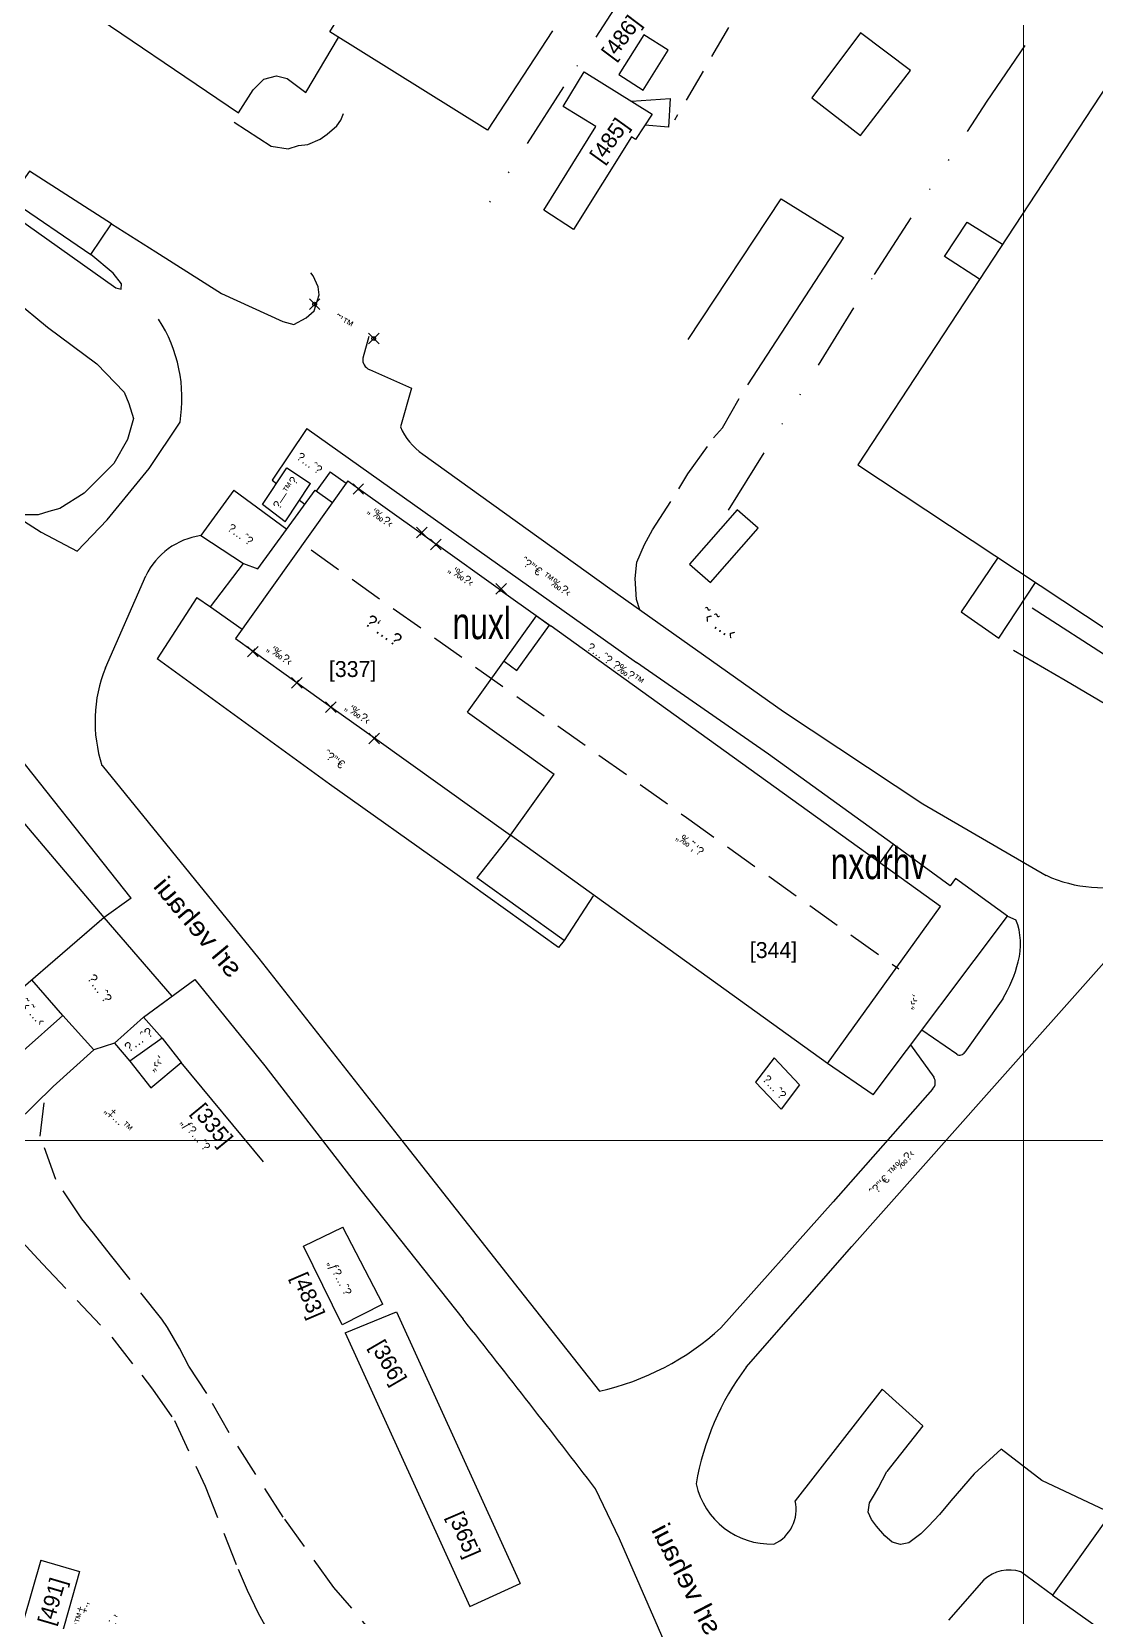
# Model space of a CAD drawing. Header units: millimetres. Extents: x 206768 to 208678, y 737854 to 739416.
# Drawn here: x 207540.9 to 207641.3, y 738824.6 to 738974.1 of the extents above; entities that cross this region are included whole.
import ezdxf
from ezdxf.enums import TextEntityAlignment as Align

# ---------------------------------------------------------------- set-up
doc = ezdxf.new("R2010")
doc.units = ezdxf.units.MM
doc.header["$LTSCALE"] = 0.5
doc.header["$PDMODE"] = 3
doc.header["$PDSIZE"] = 0.5
doc.linetypes.add('DIVIDE', pattern=[31.75, 12.7, -6.35, 0, -6.35, 0, -6.35])
doc.linetypes.add('HIDDEN', pattern=[9.525, 6.35, -3.175])
doc.layers.get('0').update_dxf_attribs({"color": 2})
for name, color, linetype in [('1BATIM', 6, 'Continuous'), ('2LOCAL_PT', 7, 'Continuous'), ('F-KIR-TOMECH', 140, 'Continuous'), ('H-GR-HOUSE', 6, 'Continuous'), ('H-KATAN', 6, 'Continuous'), ('H-MIVNE', 6, 'Continuous'), ('H-ROOF', 6, 'HIDDEN'), ('H-SCHACHA', 6, 'Continuous'), ('HIDE', 9, 'HIDDEN'), ('MISPAR', 1, 'Continuous'), ('TEXT', 7, 'Continuous'), ('W-CANAL', 7, 'DIVIDE')]:
    doc.layers.add(name, color=color, linetype=linetype)
for name, color, linetype, lineweight in [('1DIRT-ROAD', 30, 'HIDDEN', 25), ('1KAV-ASFLT', 7, 'Continuous', 25), ('1PRAT', 12, 'Continuous', 25), ('A-NOTE', 82, 'Continuous', 9), ('R-E-SAFA', 7, 'Continuous', 25), ('R-ROAD', 7, 'Continuous', 25), ('rehovot', 7, 'Continuous', 40)]:
    doc.layers.add(name, color=color, linetype=linetype, lineweight=lineweight)
doc.layers.add('help', color=2, linetype='Continuous', lineweight=9, plot=False)
doc.styles.add('NR1', font='narkism$.shx')
doc.styles.add('REHOV-BIG', font='gil1.shx', dxfattribs={"height": 1.8})
doc.styles.add('TRHEBTXT', font='hebtxt')

# ---------------------------------------------------------------- blocks, each defined once
blk = doc.blocks.new('TRP0000')
blk.add_point((0, 0))
at = {"style": 'TRHEBTXT', "flags": 8}
blk.add_attdef('HIGHTM', text='', height=1.6, dxfattribs=at).set_placement((-1, 0), align=Align.RIGHT)
blk.add_attdef('NAME', text='', height=1.8, dxfattribs=at).set_placement((0, 2.1), align=Align.BOTTOM_CENTER)
blk.add_attdef('HIGHTC', (1, 0), '', height=1.6, dxfattribs=at)
blk.add_attdef('MARK', text='', height=2, dxfattribs=at).set_placement((0, -1.3), align=Align.TOP_CENTER)
blk = doc.blocks.new('TRP9910')
blk.add_circle((0, 0), 0.35)
blk.add_point((0, 0))
at = {"style": 'TRHEBTXT', "flags": 8}
blk.add_attdef('NAME', text='', height=1.8, dxfattribs=at).set_placement((0, 2.1), align=Align.BOTTOM_CENTER)
blk.add_attdef('HIGHTM', text='', height=1.6, dxfattribs=at).set_placement((-1, 0), align=Align.RIGHT)
blk.add_attdef('HIGHTC', (1, 0), '', height=1.6, dxfattribs=at)
blk.add_attdef('MARK', text='', height=2, dxfattribs=at).set_placement((0, -1.3), align=Align.TOP_CENTER)
blk = doc.blocks.new('ANOT0')
at = {"style": 'TRHEBTXT', "flags": 8}
blk.add_attdef('TEXT', text='', height=1.6, dxfattribs=at).set_placement((0, -1.16), align=Align.TOP_CENTER)
blk = doc.blocks.new('TR_LOT')
at = {"flags": 8}
blk.add_attdef('LOT', text='', height=3, dxfattribs=at).set_placement((0, 0), align=Align.MIDDLE_CENTER)
blk = doc.blocks.new('ANOT200')
at = {"style": 'TRHEBTXT', "flags": 8}
blk.add_attdef('TEXT', text='', height=1.8, dxfattribs=at).set_placement((0, 0), align=Align.MIDDLE_CENTER)

msp = doc.modelspace()

# ---------------------------------------------------------------- linework, layer by layer
at = {"layer": '1BATIM'}
for p, q in [((207570.68, 738931.74), (207560.09, 738916.87)), ((207570.68, 738931.74), (207560.09, 738916.87)), ((207570.68, 738931.74), (207571.7, 738931.01)), ((207570.68, 738931.74), (207571.7, 738931.01)), ((207562.2, 738923.42), (207567.6, 738930.84)), ((207562.2, 738923.42), (207567.6, 738930.84)), ((207567.6, 738930.84), (207569.22, 738929.69)), ((207567.6, 738930.84), (207569.22, 738929.69)), ((207571.7, 738931.01), (207577.6, 738926.79)), ((207577.6, 738926.79), (207579.02, 738925.77)), ((207577.6, 738926.79), (207579.02, 738925.77)), ((207585.07, 738921.44), (207579.02, 738925.77)), ((207557.74, 738919.85), (207560.85, 738923.94)), ((207557.74, 738919.85), (207560.85, 738923.94)), ((207560.85, 738923.94), (207562.2, 738923.42)), ((207560.85, 738923.94), (207562.2, 738923.42)), ((207585.07, 738921.44), (207589.84, 738918.02)), ((207557.74, 738919.85), (207560.71, 738917.74)), ((207557.74, 738919.85), (207560.71, 738917.74)), ((207581.97, 738909.94), (207588.47, 738919.01)), ((207581.97, 738909.94), (207588.47, 738919.01)), ((207586.63, 738913.86), (207589.69, 738918.14)), ((207586.63, 738913.86), (207589.69, 738918.14)), ((207588.47, 738919.01), (207589.69, 738918.14)), ((207626.56, 738891.61), (207589.84, 738918.02)), ((207560.09, 738916.87), (207561.76, 738915.67)), ((207560.09, 738916.87), (207561.76, 738915.67)), ((207561.76, 738915.67), (207565.88, 738912.72)), ((207585.41, 738914.74), (207586.63, 738913.86)), ((207585.41, 738914.74), (207586.63, 738913.86)), ((207565.88, 738912.72), (207569.09, 738910.43)), ((207565.88, 738912.72), (207569.09, 738910.43)), ((207569.09, 738910.43), (207573.2, 738907.49)), ((207581.97, 738909.94), (207590.14, 738904.09)), ((207581.97, 738909.94), (207590.14, 738904.09)), ((207573.2, 738907.49), (207586.01, 738898.32)), ((207573.2, 738907.49), (207586.01, 738898.32)), ((207547.71, 738890.56), (207535.91, 738904.47)), ((207586.01, 738898.32), (207590.14, 738904.09)), ((207586.01, 738898.32), (207590.14, 738904.09)), ((207586.01, 738898.32), (207582.85, 738894.32)), ((207586.01, 738898.32), (207582.85, 738894.32)), ((207615.91, 738876.81), (207586.01, 738898.32)), ((207622.09, 738897.47), (207620.84, 738895.73)), ((207622.09, 738897.47), (207620.84, 738895.73)), ((207627.48, 738893.57), (207622.09, 738897.47)), ((207627.48, 738893.57), (207622.09, 738897.47)), ((207591.07, 738888.41), (207582.85, 738894.32)), ((207591.07, 738888.41), (207582.85, 738894.32)), ((207627.97, 738894.25), (207627.48, 738893.57)), ((207627.97, 738894.25), (207627.48, 738893.57)), ((207632.88, 738890.69), (207627.97, 738894.25)), ((207632.88, 738890.69), (207627.97, 738894.25)), ((207593.8, 738892.61), (207591.07, 738888.41)), ((207593.8, 738892.61), (207591.07, 738888.41)), ((207615.91, 738876.81), (207626.56, 738891.61)), ((207615.91, 738876.81), (207626.56, 738891.61)), ((207547.71, 738890.56), (207539.84, 738883.78)), ((207547.71, 738890.56), (207545.6, 738888.75)), ((207620.21, 738873.86), (207632.88, 738890.69)), ((207620.21, 738873.86), (207632.88, 738890.69)), ((207553.18, 738879.21), (207550.13, 738877.03)), ((207553.18, 738879.21), (207554.97, 738876.91)), ((207550.13, 738877.03), (207552.09, 738874.52)), ((207552.09, 738874.52), (207554.97, 738876.91)), ((207620.21, 738873.86), (207615.91, 738876.81)), ((207620.21, 738873.86), (207615.91, 738876.81)), ((207570.44, 738851.43), (207575.26, 738853.41)), ((207575.26, 738853.41), (207586.92, 738827.8)), ((207570.44, 738851.43), (207582.18, 738825.64)), ((207642.07, 738833.6), (207637.14, 738826.7)), ((207541.72, 738829.98), (207538.35, 738818.17)), ((207541.72, 738829.98), (207545.38, 738828.91)), ((207545.38, 738828.91), (207542.01, 738817.1)), ((207582.18, 738825.64), (207586.92, 738827.8)), ((207637.14, 738826.7), (207647.65, 738819.19))]:
    msp.add_line(p, q, dxfattribs=at)
at = {"layer": '1DIRT-ROAD'}
for points in [[(207645.8, 739031.27), (207640.04, 739017.53), (207638.02, 739013.07), (207637.23, 739010.9), (207635.62, 739007.74), (207633.75, 739005.1), (207631.39, 739002.37), (207626.36, 738998.42), (207622.82, 738995.65), (207616.68, 738989.35), (207613.57, 738985.73), (207611.28, 738982.23), (207608.28, 738977.81), (207606.57, 738974.46), (207601.5, 738965.74)], [(207598.21, 738919.57), (207597.91, 738920.55), (207597.77, 738922.51), (207597.94, 738924.07), (207598.67, 738925.74), (207599.42, 738927.12), (207601.9, 738930.99), (207602.73, 738932.39), (207605.17, 738935.77), (207606, 738936.74), (207608.36, 738940.79)], [(207599.26, 738805.63), (207591.1, 738806.15), (207587.21, 738808.05), (207584.3, 738810.34), (207581.25, 738813.9), (207578.06, 738817.43), (207574.14, 738821.84), (207569.37, 738827.42), (207564.58, 738834.06), (207559.49, 738842.01), (207557.4, 738845.71), (207555.7, 738848.28), (207554.82, 738849.96), (207553.68, 738851.92), (207553.13, 738852.72), (207548.31, 738858.78), (207546.69, 738860.82), (207545.6, 738862.18), (207543.14, 738865.86), (207541.66, 738869.96), (207542.12, 738873.88)], [(207533.41, 738865.39), (207536.56, 738863.31), (207539.94, 738860.02), (207541.89, 738857.92), (207548.43, 738851.01), (207551.24, 738847.42), (207552.27, 738846.11), (207554.32, 738843.16), (207557.22, 738836.96), (207560.34, 738829.13), (207561.19, 738827.15), (207562.21, 738825.01), (207565.04, 738819.91), (207569.25, 738814.66), (207571.2, 738812.3), (207576.35, 738804.77), (207577.49, 738802.12), (207578.9, 738799.8), (207583.17, 738793.97), (207584.74, 738792.11), (207586.14, 738790.43), (207587.92, 738788.32), (207592.68, 738782.76)]]:
    msp.add_lwpolyline(points, dxfattribs=at)
at = {"layer": '1KAV-ASFLT'}
for p, q in [((207572.67, 738945.35), (207572.08, 738943.28)), ((207572.67, 738945.35), (207572.08, 738943.28)), ((207572.71, 738942.22), (207576.69, 738940.48)), ((207572.71, 738942.22), (207576.69, 738940.48)), ((207519.42, 738941.1), (207541.77, 738926.89)), ((207576.69, 738940.48), (207575.64, 738936.83)), ((207576.69, 738940.48), (207575.64, 738936.83)), ((207551.96, 738932.89), (207554.86, 738937.26)), ((207551.96, 738932.89), (207554.86, 738937.26)), ((207577.75, 738934.25), (207595.38, 738921.57)), ((207577.75, 738934.25), (207595.38, 738921.57)), ((207547.99, 738928.06), (207551.96, 738932.89)), ((207547.99, 738928.06), (207551.96, 738932.89)), ((207541.77, 738926.89), (207545.17, 738925.09)), ((207541.77, 738926.89), (207545.17, 738925.09)), ((207545.17, 738925.09), (207547.99, 738928.06)), ((207545.17, 738925.09), (207547.99, 738928.06)), ((207547.82, 738914.1), (207551.63, 738922.79)), ((207547.82, 738914.1), (207551.63, 738922.79)), ((207556.44, 738920.74), (207552.7, 738914.94)), ((207556.44, 738920.74), (207552.7, 738914.94)), ((207556.44, 738920.74), (207557.74, 738919.85)), ((207556.44, 738920.74), (207557.74, 738919.85)), ((207595.38, 738921.57), (207611.75, 738909.99)), ((207595.38, 738921.57), (207611.75, 738909.99)), ((207568.95, 738903.13), (207552.7, 738914.94)), ((207568.95, 738903.13), (207552.7, 738914.94)), ((207550.25, 738892.39), (207537.06, 738909.02)), ((207550.25, 738892.39), (207537.06, 738909.02)), ((207611.75, 738909.99), (207624.91, 738901.3)), ((207611.75, 738909.99), (207624.91, 738901.3)), ((207547.5, 738904.91), (207562.3, 738886.71)), ((207547.5, 738904.91), (207562.3, 738886.71)), ((207580.55, 738894.9), (207568.95, 738903.13)), ((207580.55, 738894.9), (207568.95, 738903.13)), ((207624.91, 738901.3), (207636.53, 738894.54)), ((207624.91, 738901.3), (207636.53, 738894.54)), ((207590.55, 738887.74), (207580.55, 738894.9)), ((207590.55, 738887.74), (207580.55, 738894.9)), ((207550.25, 738892.39), (207547.71, 738890.56)), ((207550.25, 738892.39), (207547.71, 738890.56)), ((207632.88, 738890.69), (207633.68, 738890.36)), ((207632.88, 738890.69), (207633.68, 738890.36)), ((207591.07, 738888.41), (207590.55, 738887.74)), ((207591.07, 738888.41), (207590.55, 738887.74)), ((207562.3, 738886.71), (207576.13, 738869.12)), ((207562.3, 738886.71), (207576.13, 738869.12)), ((207642.51, 738886.89), (207630.92, 738873.84)), ((207642.51, 738886.89), (207630.92, 738873.84)), ((207551.42, 738881.18), (207556.26, 738884.73)), ((207552.49, 738881.96), (207556.26, 738884.73)), ((207556.26, 738884.73), (207562.86, 738876.59)), ((207556.26, 738884.73), (207562.86, 738876.59)), ((207632.44, 738882.9), (207628.86, 738877.88)), ((207632.44, 738882.9), (207628.86, 738877.88)), ((207543.79, 738881.32), (207540.05, 738877.99)), ((207628.11, 738877.69), (207624.8, 738879.96)), ((207628.11, 738877.69), (207624.8, 738879.96)), ((207546.72, 738878.09), (207542.9, 738874.65)), ((207623.75, 738878.56), (207625.93, 738875.51)), ((207623.75, 738878.56), (207625.93, 738875.51)), ((207562.86, 738876.59), (207571.91, 738864.86)), ((207562.86, 738876.59), (207571.91, 738864.86)), ((207542.9, 738874.65), (207533.66, 738865.62)), ((207625.82, 738874.39), (207616.45, 738863.77)), ((207625.82, 738874.39), (207616.45, 738863.77)), ((207618.2, 738859.57), (207630.92, 738873.84)), ((207618.2, 738859.57), (207630.92, 738873.84)), ((207576.13, 738869.12), (207586.84, 738855.51)), ((207576.13, 738869.12), (207586.84, 738855.51)), ((207571.91, 738864.86), (207581.56, 738852.71)), ((207571.91, 738864.86), (207581.56, 738852.71)), ((207616.45, 738863.77), (207605.86, 738851.89)), ((207616.45, 738863.77), (207605.86, 738851.89)), ((207608.24, 738848.18), (207618.2, 738859.57)), ((207608.24, 738848.18), (207618.2, 738859.57)), ((207586.84, 738855.51), (207594.41, 738845.93)), ((207586.84, 738855.51), (207594.41, 738845.93)), ((207621.06, 738846.1), (207612.85, 738835.57)), ((207621.06, 738846.1), (207612.85, 738835.57)), ((207621.06, 738846.1), (207624.89, 738842.66)), ((207621.06, 738846.1), (207624.89, 738842.66)), ((207624.89, 738842.66), (207621.5, 738838.34)), ((207624.89, 738842.66), (207621.5, 738838.34)), ((207596.29, 738832), (207594.05, 738836.71)), ((207596.29, 738832), (207594.05, 738836.71)), ((207601.54, 738820.03), (207596.29, 738832)), ((207601.54, 738820.03), (207596.29, 738832)), ((207601.54, 738820.03), (207596.29, 738832)), ((207630.67, 738828.14), (207627.33, 738824.34)), ((207630.67, 738828.14), (207627.33, 738824.34)), ((207637.14, 738826.7), (207634.14, 738828.89)), ((207637.14, 738826.7), (207634.14, 738828.89))]:
    msp.add_line(p, q, dxfattribs=at)
for points in [[(207635.22, 738919.76), (207642.92, 738914.8), (207651.89, 738909.7), (207659.93, 738905.85), (207660.83, 738905.58), (207665.78, 738905.6), (207671.58, 738904.41), (207676.66, 738902.51), (207681.47, 738900)], [(207651.63, 738900), (207651.94, 738900.26), (207653.18, 738901.35), (207653.81, 738902.04), (207654.04, 738902.52), (207654.11, 738903.13), (207653.88, 738903.74), (207653.59, 738904.17), (207652.98, 738904.68), (207645.29, 738908.8), (207638.33, 738912.91), (207633.46, 738915.74)]]:
    msp.add_lwpolyline(points, dxfattribs=at)
for centre, radius, start, end in [((207541.28, 738939.48), 13.76, 350.7101, 32.9303), ((207541.28, 738939.48), 13.76, 350.7101, 32.9303), ((207573.14, 738943.19), 1.06, 174.9771, 245.857), ((207573.14, 738943.19), 1.06, 174.9771, 245.857), ((207581.31, 738939.32), 6.2, 203.6752, 234.8794), ((207581.31, 738939.32), 6.2, 203.6752, 234.8794), ((207557.79, 738919.79), 6.85, 98.2238, 154.0149), ((207557.79, 738919.79), 6.85, 98.2238, 154.0149), ((207560.32, 738909.06), 13.48, 158.0632, 197.9483), ((207560.32, 738909.06), 13.48, 158.0632, 197.9483), ((207641.83, 738905.97), 12.59, 245.1261, 285.6737), ((207641.83, 738905.97), 12.59, 245.1261, 285.6737), ((207627.77, 738888.05), 6.35, 344.9845, 21.3751), ((207627.77, 738888.05), 6.35, 344.9845, 21.3751), ((207621.15, 738889.66), 13.16, 329.0729, 345.6408), ((207621.15, 738889.66), 13.16, 329.0729, 345.6408), ((207628.4, 738878.11), 0.51, 234.873, 333.5587), ((207628.4, 738878.11), 0.51, 234.873, 333.5587), ((207625.21, 738875.02), 0.872, 314.2231, 34.5584), ((207625.21, 738875.02), 0.872, 314.2231, 34.5584), ((206672.84, 738130.47), 1160.77, 37.47553, 38.47744), ((206672.84, 738130.47), 1160.77, 37.47553, 38.47744), ((207588.93, 738870.44), 25.12, 282.6081, 312.388), ((207588.93, 738870.44), 25.12, 282.6081, 312.388), ((207628.67, 738832.9), 25.51, 143.2012, 170.3136), ((207628.67, 738832.9), 25.51, 143.2012, 170.3136), ((207610.58, 738838.74), 7.23, 192.3454, 272.1862), ((207610.58, 738838.74), 7.23, 192.3454, 272.1862), ((207610.58, 738838.74), 7.23, 192.3454, 272.1862), ((207609.41, 738834.74), 3.54, 294.2032, 13.5735), ((207609.41, 738834.74), 3.54, 294.2032, 13.5735), ((207633.03, 738825.61), 3.46, 71.3059, 133.0865), ((207633.03, 738825.61), 3.46, 71.3059, 133.0865)]:
    msp.add_arc(centre, radius, start, end, dxfattribs=at)
at = {"layer": '1PRAT'}
for p, q in [((207566.8, 738936.67), (207563.53, 738931.78)), ((207566.8, 738936.67), (207563.53, 738931.78)), ((207566.8, 738936.67), (207597.9, 738914.61)), ((207566.8, 738936.67), (207597.9, 738914.61)), ((207562.63, 738929.5), (207564.92, 738932.96)), ((207562.63, 738929.5), (207564.92, 738932.96)), ((207564.92, 738932.96), (207567.16, 738931.48)), ((207564.92, 738932.96), (207567.16, 738931.48)), ((207563.53, 738931.78), (207563.94, 738931.48)), ((207563.53, 738931.78), (207563.94, 738931.48)), ((207564.77, 738927.87), (207567.16, 738931.48)), ((207564.77, 738927.87), (207567.16, 738931.48)), ((207569, 738932.59), (207567.7, 738930.77)), ((207569, 738932.59), (207567.7, 738930.77)), ((207569, 738932.59), (207570.52, 738931.51)), ((207569, 738932.59), (207570.52, 738931.51)), ((207559.93, 738930.84), (207556.81, 738926.57)), ((207559.93, 738930.84), (207556.81, 738926.57)), ((207559.93, 738930.84), (207564.94, 738927.18)), ((207559.93, 738930.84), (207564.94, 738927.18)), ((207566.11, 738929.9), (207566.64, 738929.52)), ((207566.11, 738929.9), (207566.64, 738929.52)), ((207564.77, 738927.87), (207562.63, 738929.5)), ((207564.77, 738927.87), (207562.63, 738929.5)), ((207556.81, 738926.57), (207560.85, 738923.94)), ((207556.81, 738926.57), (207560.85, 738923.94)), ((207610.36, 738905.97), (207597.9, 738914.61)), ((207610.36, 738905.97), (207597.9, 738914.61)), ((207622.09, 738897.47), (207610.36, 738905.97)), ((207622.09, 738897.47), (207610.36, 738905.97)), ((207554.1, 738883.14), (207547.71, 738890.56)), ((207554.1, 738883.14), (207547.71, 738890.56)), ((207543.79, 738881.32), (207540.89, 738884.69)), ((207546.72, 738878.09), (207543.79, 738881.32)), ((207551.42, 738881.18), (207548.68, 738878.71)), ((207551.42, 738881.18), (207553.18, 738879.21)), ((207548.68, 738878.71), (207546.72, 738878.09)), ((207548.68, 738878.71), (207550.13, 738877.03)), ((207562.74, 738867.53), (207554.97, 738876.91)), ((207610.87, 738877.34), (207609.12, 738875.05)), ((207610.87, 738877.34), (207609.12, 738875.05)), ((207613.28, 738874.8), (207610.87, 738877.34)), ((207613.28, 738874.8), (207610.87, 738877.34)), ((207611.53, 738872.51), (207609.12, 738875.05)), ((207611.53, 738872.51), (207609.12, 738875.05)), ((207613.28, 738874.8), (207611.53, 738872.51)), ((207613.28, 738874.8), (207611.53, 738872.51)), ((207566.5, 738859.58), (207570.21, 738861.39)), ((207573.99, 738854.12), (207570.21, 738861.39)), ((207570.15, 738852.19), (207566.5, 738859.58)), ((207573.99, 738854.12), (207570.15, 738852.19))]:
    msp.add_line(p, q, dxfattribs=at)
msp.add_lwpolyline([(207540.66, 738960.93), (207538.8, 738958.29), (207546.45, 738953.06), (207548.39, 738955.94), (207540.66, 738960.93)], dxfattribs=at)
at = {"layer": 'F-KIR-TOMECH'}
msp.add_lwpolyline([(207602.77, 738945.04), (207611.55, 738958.32), (207617.42, 738954.66), (207608.36, 738940.79)], dxfattribs=at)
at = {"layer": 'H-GR-HOUSE'}
msp.add_lwpolyline([(207648.89, 738913.33), (207678.33, 738958.37), (207648.32, 738978.25), (207618.76, 738933.25), (207648.89, 738913.33)], dxfattribs=at)
at = {"layer": 'H-KATAN'}
msp.add_lwpolyline([(207602.9, 738923.88), (207604.88, 738922.15), (207609.36, 738927.28), (207607.38, 738929), (207602.9, 738923.88)], dxfattribs=at)
at = {"layer": 'H-MIVNE'}
for p, q in [((207543.96, 738977.54), (207560.37, 738966.41)), ((207566.71, 738968.34), (207569.81, 738973.53)), ((207598.59, 738973.78), (207596.22, 738970.02)), ((207600.89, 738972.33), (207598.59, 738973.78)), ((207598.53, 738968.57), (207600.89, 738972.33)), ((207590.99, 738967.01), (207592.98, 738970.28)), ((207592.98, 738970.28), (207599.38, 738966.3)), ((207596.22, 738970.02), (207598.53, 738968.57)), ((207560.37, 738966.41), (207561.75, 738968.6)), ((207561.75, 738968.6), (207562.77, 738969.59)), ((207562.77, 738969.59), (207563.95, 738969.92)), ((207563.95, 738969.92), (207564.96, 738969.64)), ((207564.96, 738969.64), (207565.6, 738969.19)), ((207565.6, 738969.19), (207566.71, 738968.34)), ((207594.06, 738965.13), (207590.99, 738967.01)), ((207599.38, 738966.3), (207597.82, 738963.91)), ((207599.38, 738966.3), (207599.38, 738966.3)), ((207589.15, 738957.23), (207594.06, 738965.13)), ((207597.42, 738964.16), (207591.97, 738955.41)), ((207597.82, 738963.91), (207597.42, 738964.16)), ((207591.97, 738955.41), (207589.15, 738957.23)), ((207626.95, 738952.87), (207629.07, 738956.1)), ((207629.07, 738956.1), (207632.41, 738954.03)), ((207630.25, 738950.74), (207626.95, 738952.87)), ((207631.94, 738924.43), (207628.53, 738919.37)), ((207632.08, 738916.9), (207635.53, 738922.16)), ((207628.53, 738919.37), (207632.08, 738916.9))]:
    msp.add_line(p, q, dxfattribs=at)
at = {"layer": 'H-ROOF'}
for points in [[(207567.21, 738925.23), (207602.61, 738900)], [(207602.61, 738900), (207622.64, 738885.72)]]:
    msp.add_lwpolyline(points, dxfattribs=at)
at = {"layer": 'H-SCHACHA'}
for points in [[(207589.97, 738974.16), (207583.86, 738964.79), (207568.97, 738974.05), (207572.08, 738979.11)], [(207623.74, 738970.4), (207619.03, 738973.97), (207614.45, 738967.84), (207619.03, 738964.28), (207623.74, 738970.4)], [(207597.42, 738967.52), (207601.09, 738967.78), (207600.91, 738965.07), (207598.7, 738965.26)]]:
    msp.add_lwpolyline(points, dxfattribs=at)
at = {"layer": 'help', "elevation": 8.36}
for points in [[(207435.96, 739150.21), (207634.41, 739150.21), (207634.41, 738869.54), (207435.96, 738869.54)], [(207634.41, 739150.21), (207832.86, 739150.21), (207832.86, 738869.54), (207634.41, 738869.54)], [(207435.96, 738869.54), (207634.41, 738869.54), (207634.41, 738588.88), (207435.96, 738588.88)], [(207634.41, 738869.54), (207832.86, 738869.54), (207832.86, 738588.88), (207634.41, 738588.88)]]:
    msp.add_lwpolyline(points, close=True, dxfattribs=at)
at = {"layer": 'HIDE'}
for p, q in [((207571.7, 738931.01), (207571.59, 738930.84)), ((207577.6, 738926.79), (207577.48, 738926.62)), ((207579.02, 738925.77), (207578.91, 738925.61)), ((207585.07, 738921.44), (207584.95, 738921.28)), ((207561.91, 738915.88), (207561.76, 738915.67)), ((207566.03, 738912.93), (207565.88, 738912.72)), ((207569.24, 738910.63), (207569.09, 738910.43)), ((207573.34, 738907.69), (207573.2, 738907.49))]:
    msp.add_line(p, q, dxfattribs=at)
at = {"layer": 'R-E-SAFA'}
msp.add_lwpolyline([(207559.96, 738965.54), (207563.44, 738963.28), (207565.06, 738963.03), (207566.04, 738963.34), (207566.92, 738963.44), (207568.07, 738963.93), (207568.73, 738964.41), (207569.65, 738965.2), (207570.02, 738965.73), (207570.28, 738966.35)], dxfattribs=at)
at = {"layer": 'R-ROAD'}
for points in [[(207538.8, 738958.29), (207534.64, 738960.3), (207534.74, 738960.04), (207535, 738959.7), (207548.81, 738949.91), (207549.32, 738949.81), (207549.33, 738950.29), (207548.56, 738951.31), (207546.45, 738953.05)], [(207548.4, 738955.94), (207552.59, 738953.31), (207558.77, 738949.39), (207564.55, 738946.74), (207565.58, 738946.46), (207566.74, 738947.11), (207567.5, 738947.77), (207567.97, 738949.27), (207567.87, 738950.02), (207567.4, 738951.04), (207567.18, 738951.33)], [(207539.24, 738948.79), (207542.35, 738946.22), (207547.02, 738942.77), (207549.6, 738940.08), (207550.04, 738939.02), (207550.47, 738937.6), (207549.91, 738935.62), (207548.63, 738933.36), (207545.81, 738930.56), (207543.53, 738929.13), (207542.49, 738928.83), (207541.49, 738928.53), (207539.87, 738928.54)], [(207642.65, 738834.41), (207636.12, 738837.5), (207632.29, 738840.45), (207629.75, 738838.12), (207627.54, 738835.58), (207626.48, 738834.3), (207625.45, 738833.21), (207624.72, 738832.49), (207623.57, 738831.64), (207622.81, 738831.48), (207622, 738831.7), (207621.32, 738832.3), (207620.54, 738833.21), (207620.07, 738833.83), (207619.74, 738834.52), (207619.86, 738835.4), (207620.33, 738836.19), (207620.7, 738836.79), (207621.5, 738838.34)]]:
    msp.add_lwpolyline(points, dxfattribs=at)
at = {"layer": 'W-CANAL'}
for points in [[(207623.76, 739019.33), (207591.01, 738968.86), (207583.4, 738957)], [(207606.59, 738928.96), (207620.35, 738951.19), (207630.97, 738967.53), (207647.25, 738991.28)]]:
    msp.add_lwpolyline(points, dxfattribs=at)

# ---------------------------------------------------------------- block references
at = {"layer": '2LOCAL_PT'}
for name, p, xscale, yscale, zscale, rotation in [('TRP9910', (207567.55, 738948.39, 9.7), 0.4999999999745532, 0.5, 0.5, 327.381778542871), ('TRP9910', (207567.55, 738948.39, 9.7), 0.4999999999745532, 0.5, 0.5, 327.381778542871), ('TRP0000', (207571.67, 738930.96, 10.2), 0.230000000008797, 0.2299999999813735, 0.23, 323.932547459835), ('TRP0000', (207571.67, 738930.96, 10.2), 0.230000000008797, 0.2299999999813735, 0.23, 323.932547459835), ('TRP0000', (207577.66, 738926.87, 10.2), 0.2300000000233685, 0.2299999999813735, 0.23, 324.8097561592489), ('TRP0000', (207577.66, 738926.87, 10.2), 0.2300000000233685, 0.2299999999813735, 0.23, 324.8097561592489), ('TRP0000', (207578.99, 738925.72, 10.2), 0.2300000000343284, 0.2299999999813735, 0.23, 324.325232056978), ('TRP0000', (207578.99, 738925.72, 10.2), 0.2300000000343284, 0.2299999999813735, 0.23, 324.325232056978), ('TRP0000', (207585.15, 738921.56, 10.2), 0.2299999999925727, 0.2299999999813735, 0.23, 324.4850726376351), ('TRP0000', (207585.15, 738921.56, 10.2), 0.2299999999925727, 0.2299999999813735, 0.23, 324.4850726376351), ('TRP0000', (207561.73, 738915.63, 10.21), 0.2299999999777952, 0.2299999999813735, 0.23, 324.3766057598214), ('TRP0000', (207561.73, 738915.63, 10.21), 0.2299999999777952, 0.2299999999813735, 0.23, 324.3766057598214), ('TRP0000', (207565.86, 738912.69, 10.21), 0.2299999999732891, 0.2299999999813735, 0.23, 323.9259742860232), ('TRP0000', (207565.86, 738912.69, 10.21), 0.2299999999732891, 0.2299999999813735, 0.23, 323.9259742860232), ('TRP0000', (207569.07, 738910.4, 10.2), 0.2300000000263228, 0.2299999999813735, 0.23, 324.5808773516273), ('TRP0000', (207569.07, 738910.4, 10.2), 0.2300000000263228, 0.2299999999813735, 0.23, 324.5808773516273), ('TRP0000', (207573.16, 738907.44, 10.23), 0.2299999999859395, 0.2299999999813735, 0.23, 323.9289349994392), ('TRP0000', (207573.16, 738907.44, 10.23), 0.2299999999859395, 0.2299999999813735, 0.23, 323.9289349994392)]:
    msp.add_blockref(name, p, dxfattribs=dict(at, xscale=xscale, yscale=yscale, zscale=zscale, rotation=rotation))
ref = msp.add_blockref('TRP9910', (207573.12, 738945.14, 9.84), dxfattribs=dict(at, xscale=0.5000000000196276, yscale=0.5, zscale=0.5, rotation=332.5430161914115))
ref.add_attrib('MARK', '˜’™', dxfattribs={"layer": '0', "height": 0.87, "rotation": 332.543, "style": 'TRHEBTXT', "flags": 8}).set_placement((207570.53, 738947.07, -9.84), align=Align.TOP_CENTER)
ref = msp.add_blockref('TRP9910', (207573.12, 738945.14, 9.84), dxfattribs=dict(at, xscale=0.5000000000196276, yscale=0.5, zscale=0.5, rotation=332.5430161914115))
ref.add_attrib('MARK', '˜’™', dxfattribs={"layer": '0', "height": 0.87, "rotation": 332.543, "style": 'TRHEBTXT', "flags": 8}).set_placement((207570.53, 738947.07, -9.84), align=Align.TOP_CENTER)
at = {"layer": 'MISPAR'}
ref = msp.add_blockref('TR_LOT', (207597.64, 738972.25), dxfattribs=dict(at, xscale=0.5, yscale=0.5, zscale=0.5))
ref.add_attrib('LOT', '[486]', dxfattribs={"layer": '0', "height": 1.5, "rotation": 53.1158, "flags": 8}).set_placement((207596.45, 738973.53), align=Align.MIDDLE_CENTER)
ref = msp.add_blockref('TR_LOT', (207594.48, 738967.05), dxfattribs=dict(at, xscale=0.5, yscale=0.5, zscale=0.5))
ref.add_attrib('LOT', '[485]', dxfattribs={"layer": '0', "height": 1.5, "rotation": 54.3391, "flags": 8}).set_placement((207595.32, 738963.83), align=Align.MIDDLE_CENTER)
ref = msp.add_blockref('TR_LOT', (207568.6, 738913.91), dxfattribs=dict(at, xscale=0.5, yscale=0.5, zscale=0.5))
ref.add_attrib('LOT', '[337]', dxfattribs={"layer": '0', "height": 1.5, "flags": 8}).set_placement((207571.13, 738913.99), align=Align.MIDDLE_CENTER)
at = {"layer": 'MISPAR', "xscale": 0.5, "yscale": 0.5, "zscale": 0.5}
msp.add_blockref('TR_LOT', (207610.82, 738887.5), dxfattribs=at).add_auto_attribs({'LOT': '[344]'})
at = {"layer": 'MISPAR'}
ref = msp.add_blockref('TR_LOT', (207544.94, 738884.72), dxfattribs=dict(at, xscale=0.5, yscale=0.5, zscale=0.5))
ref.add_attrib('LOT', '[335]', dxfattribs={"layer": '0', "height": 1.5, "rotation": 309.3504, "flags": 8}).set_placement((207557.95, 738871.02), align=Align.MIDDLE_CENTER)
ref = msp.add_blockref('TR_LOT', (207546.33, 738881.48), dxfattribs=dict(at, xscale=0.5, yscale=0.5, zscale=0.5))
ref.add_attrib('LOT', '[483]', dxfattribs={"layer": '0', "height": 1.5, "rotation": 293.2545, "flags": 8}).set_placement((207566.98, 738854.95), align=Align.MIDDLE_CENTER)
ref = msp.add_blockref('TR_LOT', (207561.64, 738862.94), dxfattribs=dict(at, xscale=0.5, yscale=0.5, zscale=0.5))
ref.add_attrib('LOT', '[366]', dxfattribs={"layer": '0', "height": 1.5, "rotation": 300.1633, "flags": 8}).set_placement((207574.53, 738848.63), align=Align.MIDDLE_CENTER)
ref = msp.add_blockref('TR_LOT', (207576.95, 738842.09), dxfattribs=dict(at, xscale=0.5, yscale=0.5, zscale=0.5))
ref.add_attrib('LOT', '[365]', dxfattribs={"layer": '0', "height": 1.5, "rotation": 293.293, "flags": 8}).set_placement((207581.68, 738832.41), align=Align.MIDDLE_CENTER)
ref = msp.add_blockref('TR_LOT', (207543.16, 738827.82), dxfattribs=dict(at, xscale=0.5, yscale=0.5, zscale=0.5))
ref.add_attrib('LOT', '[491]', dxfattribs={"layer": '0', "height": 1.5, "rotation": 73.6636, "flags": 8}).set_placement((207542.77, 738826.12), align=Align.MIDDLE_CENTER)
at = {"layer": 'TEXT'}
for name, p, xscale, yscale, zscale, rotation, values in [('ANOT0', (207567.64, 738934.2), 0.4999999999702256, 0.5, 0.5, 324.6509783646168, {'TEXT': '\x8f…ˆ\x81'}), ('ANOT0', (207567.64, 738934.2), 0.4999999999702256, 0.5, 0.5, 324.6509783646168, {'TEXT': '\x8f…ˆ\x81'}), ('ANOT0', (207574.36, 738929.15), 0.4999999999770718, 0.5, 0.5, 324.410081281454, {'TEXT': '„‘‰\x90‹'}), ('ANOT0', (207561.13, 738927.48), 0.4999999999702256, 0.5, 0.5, 324.6509783646168, {'TEXT': '\x8f…ˆ\x81'}), ('ANOT0', (207561.13, 738927.48), 0.4999999999702256, 0.5, 0.5, 324.6509783646168, {'TEXT': '\x8f…ˆ\x81'}), ('ANOT0', (207581.97, 738923.59), 0.4999999999770718, 0.5, 0.5, 324.410081281454, {'TEXT': '„‘‰\x90‹'}), ('ANOT0', (207606.48, 738919.5), 0.7499999999775281, 0.75, 0.75, 324.7247336505386, {'TEXT': '˜‹˜…‹'}), ('ANOT0', (207574.91, 738918.83), 0.7499999999876498, 0.75, 0.75, 324.410081277191, {'TEXT': '\x8a‘…\x8e'}), ('ANOT200', (207547.29, 738883.89), 0.4999999999697282, 0.5, 0.5, 305.4986018060594, {'TEXT': '\x8f…ˆ\x81'}), ('ANOT0', (207623.13, 738883.24), 0.4999999999606195, 0.5, 0.5, 53.02674920959868, {'TEXT': '„‹‹‘'}), ('ANOT0', (207623.13, 738883.24), 0.4999999999606195, 0.5, 0.5, 53.02674920959868, {'TEXT': '„‹‹‘'}), ('ANOT200', (207541, 738881.67), 0.5000000000350007, 0.5, 0.5, 312.0491095502779, {'TEXT': '˜‹˜…‹'}), ('ANOT200', (207550.96, 738879.05), 0.5000000000106584, 0.5, 0.5, 35.67237416879347, {'TEXT': '\x8f…ˆ\x81'}), ('ANOT0', (207611.63, 738875.27), 0.4999999999709382, 0.5, 0.5, 313.4956081662812, {'TEXT': '\x8f…ˆ\x81'}), ('ANOT0', (207611.63, 738875.27), 0.4999999999709382, 0.5, 0.5, 313.4956081662812, {'TEXT': '\x8f…ˆ\x81'}), ('ANOT0', (207570.8, 738857.08), 0.4999999999949765, 0.5, 0.5, 297.4719501083853, {'TEXT': '„ƒ\x90…ˆ\x81'}), ('ANOT0', (207544.22, 738823.95), 0.4999999999599701, 0.5, 0.5, 74.51841694358366, {'TEXT': '\x9a‰\x8c\x8e™‡.‚'}), ('ANOT0', (207549.18, 738825.24), 0.5000000000097944, 0.5, 0.5, 333.0779703889141, {'TEXT': '.˜.‚'})]:
    msp.add_blockref(name, p, dxfattribs=dict(at, xscale=xscale, yscale=yscale, zscale=zscale, rotation=rotation)).add_auto_attribs(values)
ref = msp.add_blockref('ANOT0', (207564.86, 738930.73), dxfattribs=dict(at, xscale=0.5000000000269789, yscale=0.5, zscale=0.5, rotation=326.5014283462996))
ref.add_attrib('TEXT', '\x8c—™\x8e', dxfattribs={"layer": '0', "height": 0.8, "rotation": 56.6032, "style": 'TRHEBTXT', "flags": 8}).set_placement((207564.47, 738930.83), align=Align.TOP_CENTER)
ref = msp.add_blockref('ANOT0', (207603.06, 738914.63), dxfattribs=dict(at, xscale=0.7499999999775281, yscale=0.75, zscale=0.75, rotation=324.7247336505386))
ref.add_attrib('TEXT', 'ˆ\x8c”‘€ ™‰\x81‹', dxfattribs={"layer": '0', "height": 0.8, "rotation": 324.7247, "style": 'TRHEBTXT', "flags": 8}).set_placement((207589.61, 738923.03), align=Align.TOP_CENTER)
ref = msp.add_blockref('ANOT0', (207602.71, 738910.63), dxfattribs=dict(at, xscale=0.5000000000422621, yscale=0.5, zscale=0.5, rotation=325.2618280345606))
ref.add_attrib('TEXT', '\x8f…ˆ\x81 \x8c‰\x81™', dxfattribs={"layer": '0', "height": 0.8, "rotation": 325.2618, "style": 'TRHEBTXT', "flags": 8}).set_placement((207596.16, 738914.75), align=Align.TOP_CENTER)
ref = msp.add_blockref('ANOT0', (207564.38, 738915.11), dxfattribs=dict(at, xscale=0.4999999999770718, yscale=0.5, zscale=0.5, rotation=324.410081281454))
ref.add_attrib('TEXT', '„‘‰\x90‹', dxfattribs={"layer": '0', "height": 0.8, "rotation": 324.4101, "style": 'TRHEBTXT', "flags": 8}).set_placement((207564.52, 738915.69), align=Align.TOP_CENTER)
ref = msp.add_blockref('ANOT0', (207571.77, 738909.74), dxfattribs=dict(at, xscale=0.4999999999770718, yscale=0.5, zscale=0.5, rotation=324.410081281454))
ref.add_attrib('TEXT', '„‘‰\x90‹', dxfattribs={"layer": '0', "height": 0.8, "rotation": 324.4101, "style": 'TRHEBTXT', "flags": 8}).set_placement((207571.88, 738910.13), align=Align.TOP_CENTER)
ref = msp.add_blockref('ANOT0', (207570.13, 738906.52), dxfattribs=dict(at, xscale=0.7499999999876498, yscale=0.75, zscale=0.75, rotation=324.410081277191))
ref.add_attrib('TEXT', 'ˆ\x8c”‘€', dxfattribs={"layer": '0', "height": 0.8, "rotation": 324.4101, "style": 'TRHEBTXT', "flags": 8}).set_placement((207569.62, 738905.82), align=Align.TOP_CENTER)
ref = msp.add_blockref('ANOT0', (207603.7, 738898.53), dxfattribs=dict(at, xscale=0.7499999999876498, yscale=0.75, zscale=0.75, rotation=324.410081277191))
ref.add_attrib('TEXT', '„‰˜‚‘\x8e', dxfattribs={"layer": '0', "height": 0.8, "rotation": 324.4101, "style": 'TRHEBTXT', "flags": 8}).set_placement((207603.2, 738897.82), align=Align.TOP_CENTER)
ref = msp.add_blockref('ANOT200', (207553.44, 738875.63), dxfattribs=dict(at, xscale=0.5000000000203145, yscale=0.5, zscale=0.5, rotation=39.63693058265579))
ref.add_attrib('TEXT', '„‹‹‘', dxfattribs={"layer": '0', "height": 0.9, "rotation": 39.6369, "style": 'TRHEBTXT', "flags": 8}).set_placement((207552.59, 738876.86), align=Align.MIDDLE_CENTER)
ref = msp.add_blockref('ANOT0', (207548.51, 738872.8), dxfattribs=dict(at, xscale=0.4999999999706972, yscale=0.5, zscale=0.5, rotation=316.6459774992575))
ref.add_attrib('TEXT', '„‡…™', dxfattribs={"layer": '0', "height": 0.8, "rotation": 316.646, "style": 'TRHEBTXT', "flags": 8}).set_placement((207549.37, 738871.8), align=Align.TOP_CENTER)
ref = msp.add_blockref('ANOT0', (207557.95, 738870.6), dxfattribs=dict(at, xscale=0.4999999999793357, yscale=0.5, zscale=0.5, rotation=309.6369305822149))
ref.add_attrib('TEXT', '„ƒ\x90…ˆ\x81', dxfattribs={"layer": '0', "height": 0.8, "rotation": 309.6369, "style": 'TRHEBTXT', "flags": 8}).set_placement((207556.65, 738870.38), align=Align.TOP_CENTER)
ref = msp.add_blockref('ANOT0', (207621.89, 738872.2), dxfattribs=dict(at, xscale=0.7499999999775281, yscale=0.75, zscale=0.75, rotation=324.7247336505386))
ref.add_attrib('TEXT', 'ˆ\x8c”‘€ ™‰\x81‹', dxfattribs={"layer": '0', "height": 0.8, "rotation": 45.8924, "style": 'TRHEBTXT', "flags": 8}).set_placement((207621.7, 738866.82), align=Align.TOP_CENTER)

# ---------------------------------------------------------------- texts
at = {"layer": 'A-NOTE', "style": 'NR1', "width": 0.75}
for s, p in [('nuxl', (207580.54, 738916.81)), ('nxdrhv', (207616.21, 738894.19))]:
    msp.add_text(s, height=3, dxfattribs=at).set_placement(p)
at = {"layer": 'rehovot', "ltscale": 2, "style": 'REHOV-BIG', "text_generation_flag": 2, "width": 1.1}
for rotation, p in [(669.9111, (207559.52, 738884.78)), (297.4029, (207604.47, 738822.79))]:
    msp.add_text('srl vehaui', height=1.8, rotation=rotation, dxfattribs=at).set_placement(p)

doc.saveas('drawing.dxf')
